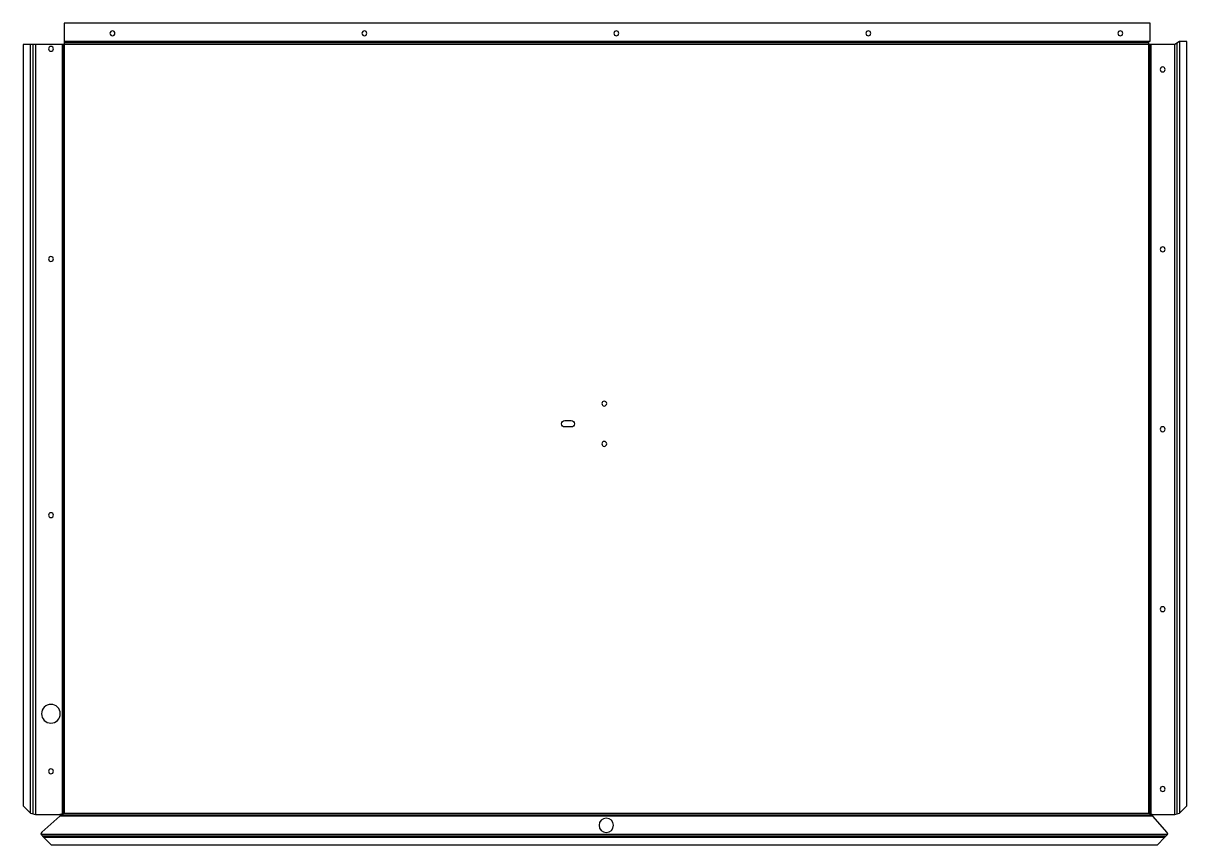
# Model space of a CAD drawing. Header units: millimetres. Extents: x -19 to 789, y 0 to 571.
import ezdxf

# ---------------------------------------------------------------- set-up
doc = ezdxf.new("R2010")
doc.units = ezdxf.units.MM

msp = doc.modelspace()

# ---------------------------------------------------------------- linework, layer by layer
at = {"layer": 'BEND'}
for p, q in [((-12.59, 556.02, 0), (-12.59, 21.57)), ((8.48, 21.88), (8.48, 556.02, 0)), ((762.46, 557.15, 0), (9, 557.15, 0)), ((763.07, 21.82), (763.07, 556.02, 0)), ((782.06, 21.57), (782.06, 557.02, 0)), ((7.5, 20.89), (763.8, 20.89)), ((-6.03, 6.13), (774.47, 6.13))]:
    msp.add_line(p, q, dxfattribs=at)
at = {"layer": 'BEND_EXTENT'}
for p, q in [((9, 558.29, 0), (762.46, 558.29, 0)), ((783.71, 558.02, 0), (783.71, 22.02)), ((-14.33, 22.02), (-14.33, 556.02, 0)), ((-10.85, 556.02, 0), (-10.85, 21.12)), ((7.95, 21.73), (7.95, 556.02, 0)), ((763.67, 556.02, 0), (763.67, 21.62)), ((780.4, 21.12, 0), (780.4, 556.02, 0)), ((765.13, 19.76), (5.99, 19.76)), ((-7.05, 7.26), (775.58, 7.26)), ((773.36, 5), (-5, 5))]:
    msp.add_line(p, q, dxfattribs=at)
msp.add_lwpolyline([(762.46, 22.02), (762.46, 556.02), (9, 556.02), (9, 22.02)], close=True, dxfattribs=at)
at = {"layer": 'INTERIOR_PROFILES'}
msp.add_lwpolyline([(356.68, 294.77), (361.18, 294.77, -1), (361.18, 290.27), (356.68, 290.27, -1)], format="xyb", close=True, dxfattribs=at)
at = {"layer": 'INTERIOR_PROFILES', "extrusion": (0, 0, -1)}
for centre, radius in [((-42.59, 563.79), 1.7), ((-217.59, 563.79), 1.7), ((-392.59, 563.79), 1.7), ((-567.59, 563.79), 1.7), ((-742.59, 563.79), 1.7), ((0.11, 553.02), 1.7), ((-772.04, 538.7), 1.7), ((-772.04, 413.7), 1.7), ((0.11, 407.02), 1.7), ((-384.18, 306.52), 1.7), ((-772.04, 288.7), 1.7), ((-384.18, 278.52), 1.7), ((0.11, 229.02), 1.7), ((-772.04, 163.7), 1.7), ((0.11, 91.02), 6.5), ((0.11, 51.02), 1.7), ((-772.04, 38.7), 1.7), ((-385.56, 13.51), 5)]:
    msp.add_circle(centre, radius, dxfattribs=at)
at = {"layer": 'OUTER_PROFILES'}
msp.add_lwpolyline([(780.4, 21.12), (783.71, 22.02), (788.71, 27.02), (788.71, 558.02), (783.71, 558.02), (780.4, 556.02), (762.46, 556.02), (762.46, 558.29), (763.36, 558.29), (763.36, 570.79), (9, 570.79), (9, 556.02), (-19.33, 556.02), (-19.33, 27.02), (-14.33, 22.02), (-10.85, 21.12), (5.7, 21.12, 0.132541), (7.95, 21.73), (9, 22.02), (5.99, 19.76), (-6.38, 8.76, 0.214121), (-7.05, 7.26), (-5, 5), (0, 0), (768.36, 0), (773.36, 5), (775.58, 7.26, 0.183792), (775.07, 8.59), (765.13, 19.76), (762.46, 22.02), (763.67, 21.62, 0.135775), (765.45, 21.12)], format="xyb", close=True, dxfattribs=at)

doc.saveas('drawing.dxf')
